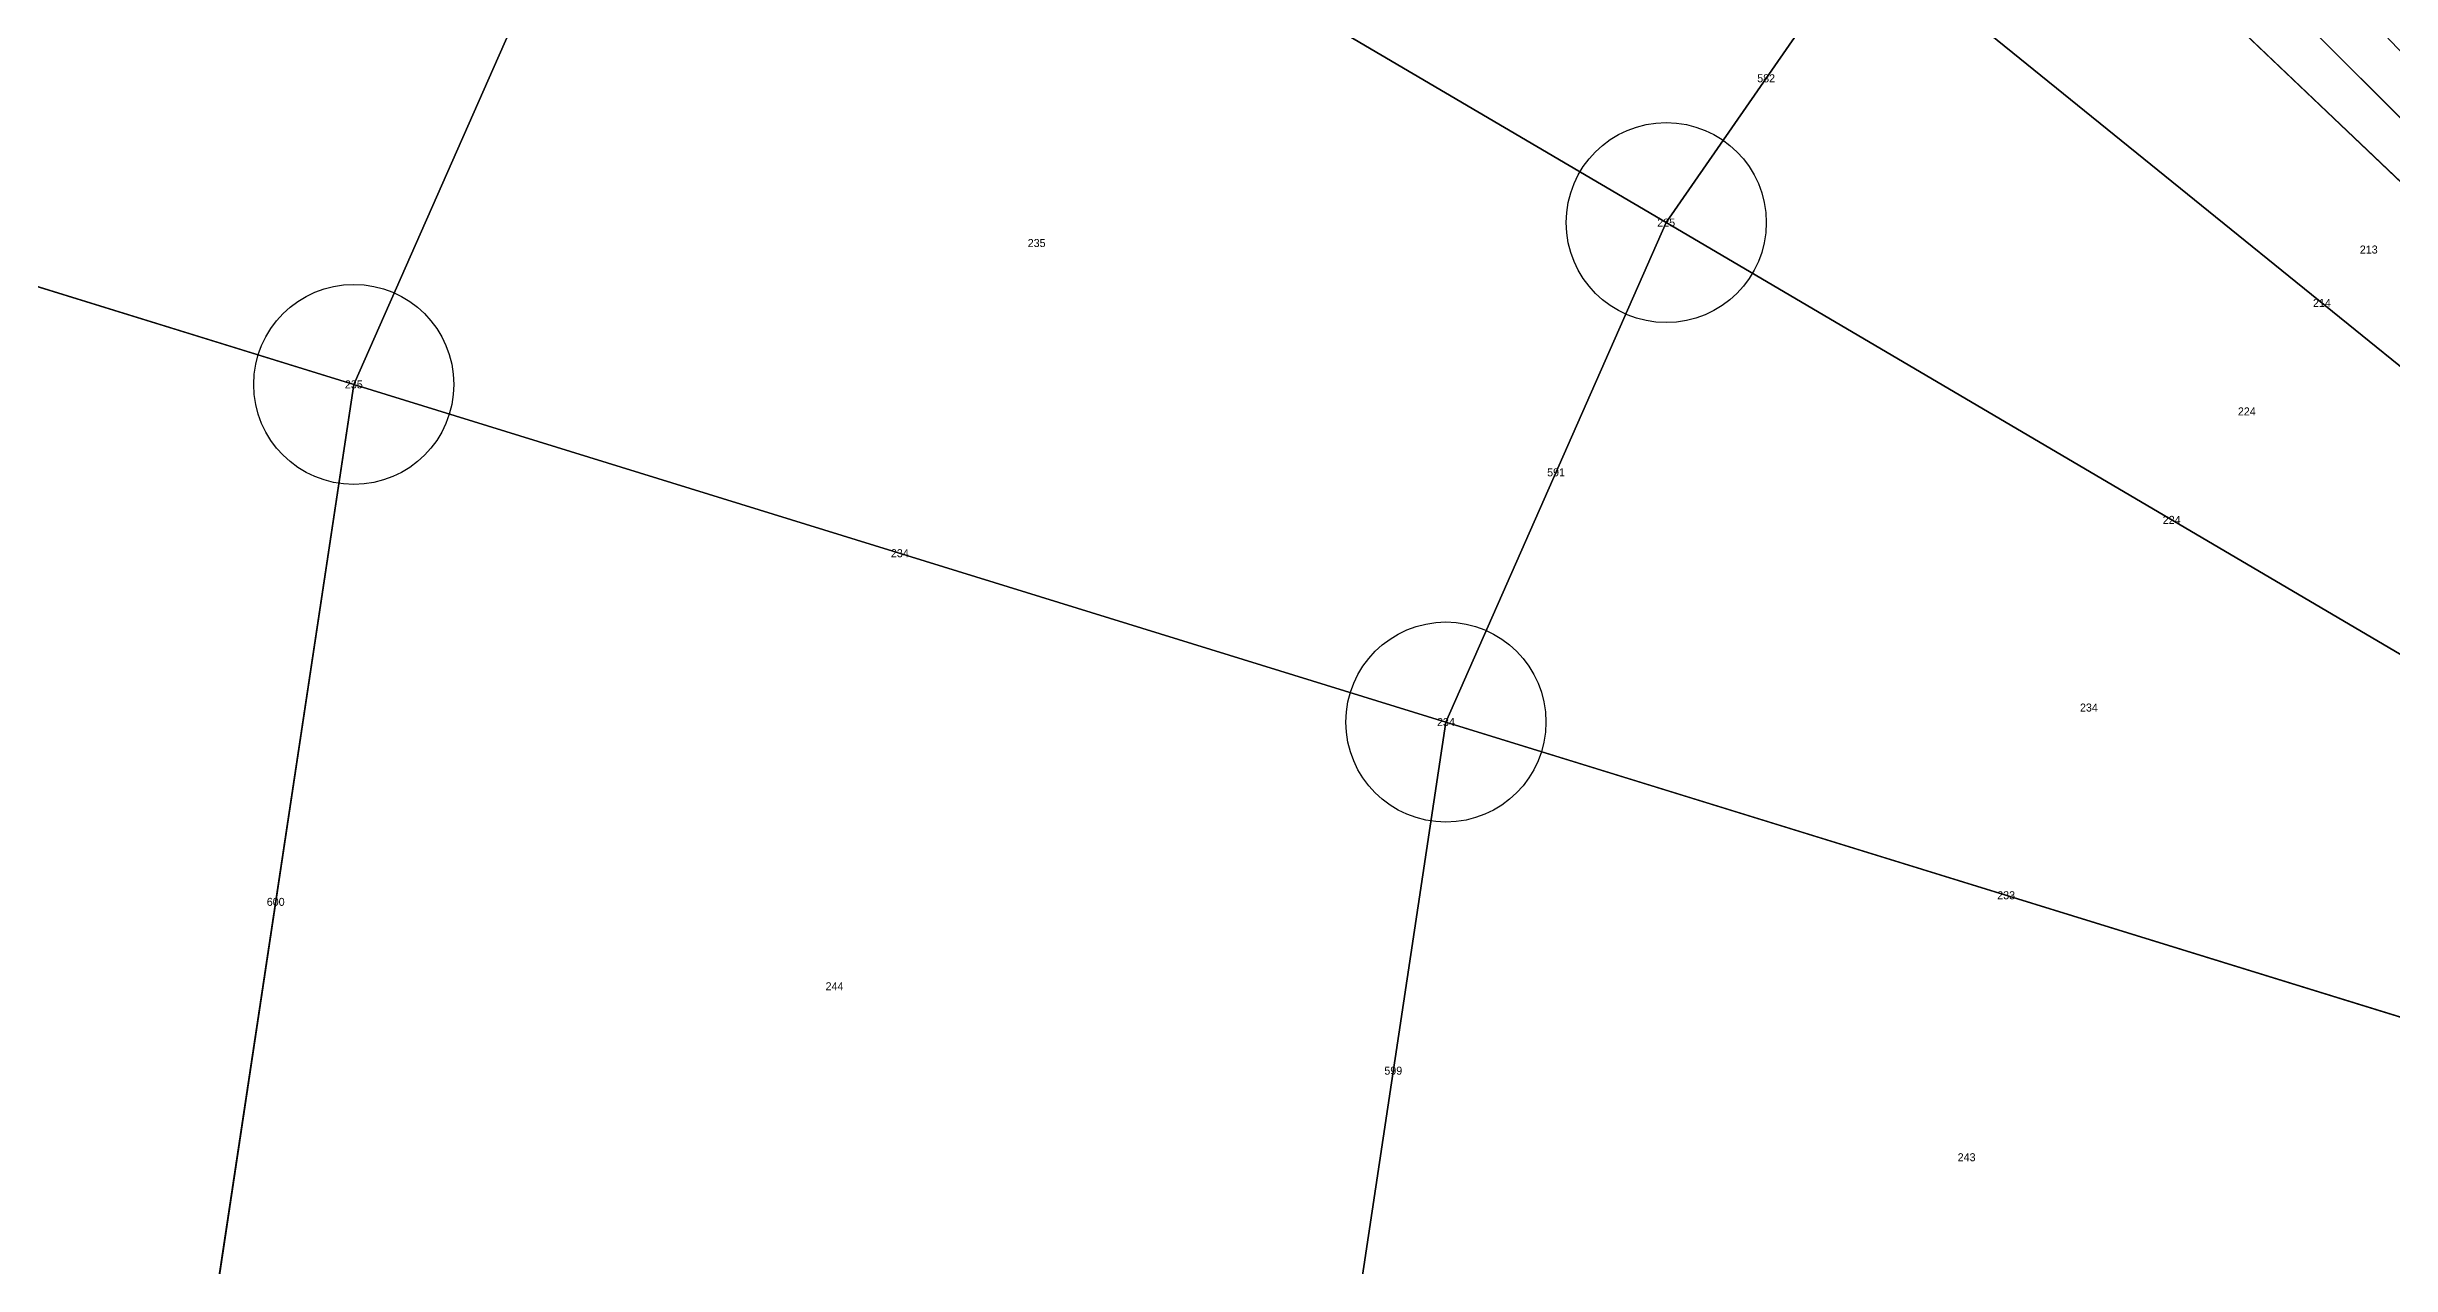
# Model space of a CAD drawing. Extents: x -2.75 to 2.75, y -2.5 to 2.5.
# Drawn here: x -0.913 to -0.327, y 0.039 to 0.343 of the extents above; entities that cross this region are included whole.
import ezdxf
from ezdxf.enums import TextEntityAlignment as Align

# ---------------------------------------------------------------- set-up
doc = ezdxf.new("R2010")
doc.units = 0
doc.header["$MEASUREMENT"] = 0
doc.header["$PDMODE"] = 33
doc.header["$PDSIZE"] = 0.05
for name, color, linetype in [('BRANCHE INTERNO', 7, 'Continuous'), ('BRANCHES-Index', 7, 'Continuous'), ('Faces', 7, 'Continuous'), ('Faces-Index', 7, 'Continuous'), ('NODI-Index', 7, 'Continuous'), ('NODO INTRADOSSO INTERNO', 7, 'Continuous')]:
    doc.layers.add(name, color=color, linetype=linetype)

msp = doc.modelspace()

# ---------------------------------------------------------------- linework, layer by layer
at = {"layer": 'BRANCHE INTERNO'}
for p, q in [((-0.75502, 0.44379, 2.50285), (-0.83674, 0.25857, 2.50285)), ((-0.50868, 0.299, 2.58517), (-0.75502, 0.44379, 2.50285)), ((-0.20993, 0.20993, 2.63498), (-0.41723, 0.41723, 2.58517)), ((-0.21513, 0.2046, 2.63498), (-0.42756, 0.40663, 2.58517)), ((-0.45873, 0.37112, 2.58517), (-0.50868, 0.299, 2.58517)), ((-0.23081, 0.18673, 2.63498), (-0.45873, 0.37112, 2.58517)), ((-0.83674, 0.25857, 2.50285), (-1.09922, 0.33968, 2.38905)), ((-0.50868, 0.299, 2.58517), (-0.56374, 0.17421, 2.58517)), ((-0.25595, 0.15044, 2.63498), (-0.50868, 0.299, 2.58517)), ((-0.83674, 0.25857, 2.50285), (-0.87578, 0, 2.50285)), ((-0.56374, 0.17421, 2.58517), (-0.83674, 0.25857, 2.50285)), ((-0.56374, 0.17421, 2.58517), (-0.59005, 0, 2.58517)), ((-0.28366, 0.08765, 2.63498), (-0.56374, 0.17421, 2.58517))]:
    msp.add_line(p, q, dxfattribs=at)
at = {"layer": 'Faces'}
for points in [[(-0.75502, 0.44379, 2.50285), (-0.83674, 0.25857, 2.50285), (-1.09922, 0.33968, 2.38905), (-0.99186, 0.583, 2.38905)], [(-0.45873, 0.37112, 2.58517), (-0.50868, 0.299, 2.58517), (-0.75502, 0.44379, 2.50285), (-0.68087, 0.55083, 2.50285)], [(-0.15044, 0.25595, 2.63498), (-0.18673, 0.23081, 2.63498), (-0.37112, 0.45873, 2.58517), (-0.299, 0.50868, 2.58517)], [(-0.18673, 0.23081, 2.63498), (-0.2046, 0.21513, 2.63498), (-0.40663, 0.42756, 2.58517), (-0.37112, 0.45873, 2.58517)], [(-0.50868, 0.299, 2.58517), (-0.56374, 0.17421, 2.58517), (-0.83674, 0.25857, 2.50285), (-0.75502, 0.44379, 2.50285)], [(-0.2046, 0.21513, 2.63498), (-0.20993, 0.20993, 2.63498), (-0.41723, 0.41723, 2.58517), (-0.40663, 0.42756, 2.58517)], [(-0.20993, 0.20993, 2.63498), (-0.21513, 0.2046, 2.63498), (-0.42756, 0.40663, 2.58517), (-0.41723, 0.41723, 2.58517)], [(-0.21513, 0.2046, 2.63498), (-0.23081, 0.18673, 2.63498), (-0.45873, 0.37112, 2.58517), (-0.42756, 0.40663, 2.58517)], [(-0.23081, 0.18673, 2.63498), (-0.25595, 0.15044, 2.63498), (-0.50868, 0.299, 2.58517), (-0.45873, 0.37112, 2.58517)], [(-0.83674, 0.25857, 2.50285), (-0.87578, 0, 2.50285), (-1.15051, 0, 2.38905), (-1.09922, 0.33968, 2.38905)], [(-0.25595, 0.15044, 2.63498), (-0.28366, 0.08765, 2.63498), (-0.56374, 0.17421, 2.58517), (-0.50868, 0.299, 2.58517)], [(-0.56374, 0.17421, 2.58517), (-0.59005, 0, 2.58517), (-0.87578, 0, 2.50285), (-0.83674, 0.25857, 2.50285)], [(-0.28366, 0.08765, 2.63498), (-0.29689, 0, 2.63498), (-0.59005, 0, 2.58517), (-0.56374, 0.17421, 2.58517)]]:
    msp.add_3dface(points, dxfattribs=at)
at = {"layer": 'NODO INTRADOSSO INTERNO'}
for p in [(-0.50868, 0.299, 2.58517), (-0.83674, 0.25857, 2.50285), (-0.56374, 0.17421, 2.58517)]:
    msp.add_point(p, dxfattribs=at)

# ---------------------------------------------------------------- texts
at = {"layer": 'BRANCHES-Index'}
for s, p in [('582', (-0.4837, 0.33506, 2.58517)), ('214', (-0.34477, 0.27892, 2.61007)), ('591', (-0.53621, 0.2366, 2.58517)), ('224', (-0.38232, 0.22472, 2.61007)), ('234', (-0.70024, 0.21639, 2.54401)), ('600', (-0.85626, 0.12928, 2.50285)), ('233', (-0.4237, 0.13093, 2.61007)), ('599', (-0.5769, 0.0871, 2.58517))]:
    msp.add_text(s, height=0.002, dxfattribs=at).set_placement(p, align=Align.MIDDLE_CENTER)
at = {"layer": 'Faces-Index'}
for s, p in [('235', (-0.66605, 0.29389, 2.54401)), ('213', (-0.33306, 0.29227, 2.61007)), ('224', (-0.36354, 0.25182, 2.61007)), ('234', (-0.40301, 0.17783, 2.61007)), ('244', (-0.71658, 0.10819, 2.54401)), ('243', (-0.43358, 0.06547, 2.61007))]:
    msp.add_text(s, height=0.002, dxfattribs=at).set_placement(p, align=Align.MIDDLE_CENTER)
at = {"layer": 'NODI-Index'}
for s, p in [('225', (-0.50868, 0.299, 2.58517)), ('235', (-0.83674, 0.25857, 2.50285)), ('234', (-0.56374, 0.17421, 2.58517))]:
    msp.add_text(s, height=0.002, dxfattribs=at).set_placement(p, align=Align.MIDDLE_CENTER)

doc.saveas('drawing.dxf')
